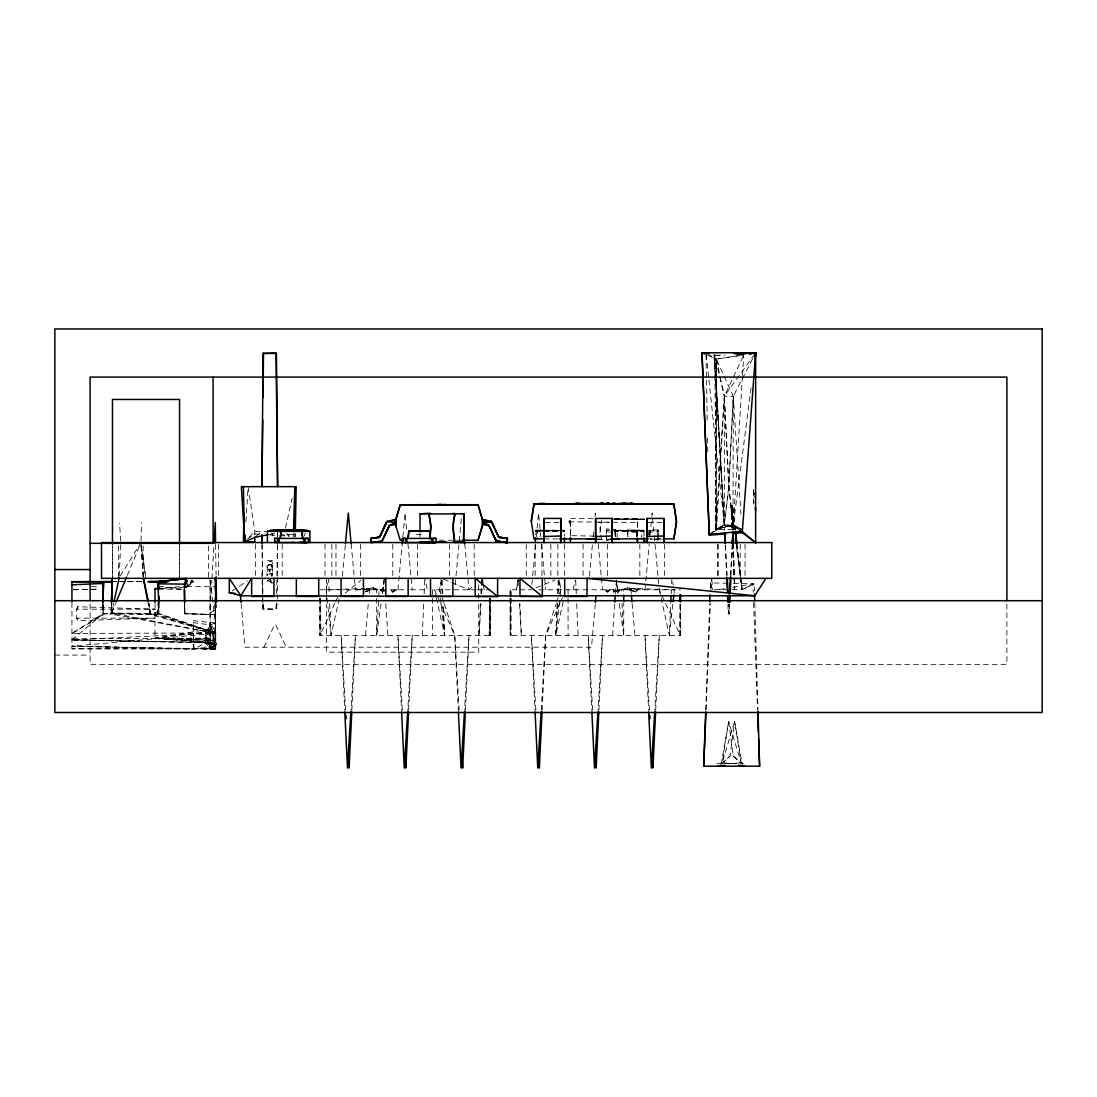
<?xml version="1.0" encoding="UTF-8"?>
<svg xmlns="http://www.w3.org/2000/svg" width="1097" height="1097" viewBox="0 0 1097 1097"><rect width="100%" height="100%" fill="white"/><g stroke="black" fill="none" stroke-linecap="round" stroke-linejoin="round"><path stroke-width="0.75" stroke-dasharray="5 3.75" d="M112.47 576.638L112.47 545.977L112.47 578.338M179.551 576.638L179.551 545.977L179.551 578.338M155.006 603.528L155.006 638.413L210.117 642.801L210.117 580.203L210.117 602.184M215.506 603.707L215.396 640.854L210.117 642.431L155.006 638.043L215.519 631.104L215.465 640.84L155.006 638.413L215.506 628.005L215.547 602.527M570.413 535.747L570.399 518.47L593.861 518.456M599.963 532.498L601.554 520.718L599.963 528.082L601.526 539.834M649.122 535.295L649.095 529.933L658.008 529.92L657.994 540.039M657.994 539.998L658.008 529.92L657.967 531.812L649.136 532.319L649.095 529.933L649.109 534.842M184.543 603.213L184.845 613.717L215.3 614.567L215.711 633.353L110.962 614.073L111.592 612.99L151.235 614.635L158.078 613.676L158.654 604.145M334.804 603.473L320.036 635.396L320.118 598.235M606.518 540.081L606.531 535.418M649.122 535.418L649.136 532.319M665.618 603.473L680.387 635.396L680.483 603.309M419.945 536.982L419.959 533.663M610.974 530.687L615.417 530.715L615.39 536.721L615.719 529.33L611.139 529.165M636.699 536.488L636.726 529.933L627.443 530.345L627.827 536.721L627.799 529.92L627.841 531.812L636.685 532.319L636.726 529.933L636.685 536.776M657.994 534.788L658.008 529.92M707.318 353.577L716.355 359.144L715.559 529.398L713.05 531.702M320.091 598.235L319.899 635.396L490.263 635.396L490.263 598.235L490.016 635.396L489.303 598.235M707.73 355.305L716.355 359.144L715.532 529.398L711.871 532.415M158.53 603.213L158.448 613.36L157.365 614.635L103.214 613.634L71.936 633.463L215.711 632.942L215.711 648.875L210.994 648.999L208.457 642.293L71.936 639.949L103.214 613.634L103.049 603.734M609.617 529.111L606.559 529.001L606.545 532.319L612.441 531.976M680.387 635.396L680.318 603.309L680.524 635.396L510.16 635.396L510.489 598.235M510.503 596.549L510.571 589.788L510.667 596.549M637.288 536.392L637.453 518.442L613.977 518.456M657.967 540.437L657.967 539.642L650.603 539.738M158.544 603.679L158.448 613.36L215.711 632.942L215.711 648.917L71.936 648.807L71.936 602.843M627.155 589.788L627.182 587.814L643.98 589.788M634.752 519.087L634.08 519.087M271.631 575.925L271.823 574.074L267.462 574.074L267.599 575.952L267.462 574.074M276.513 603.638L276.43 608.684L275.361 609.644L262.951 608.958L262.814 604.022M276.663 593.559L277.404 544.825M277.527 536.419L277.582 533.06M489.152 635.396L489.728 598.235M272.152 568.136L272.44 565.915A2.345 2.345 0 0 0 271.521 564.502L268.326 564.269A2.701 2.701 0 0 0 267.01 565.641L267.01 568.136L267.75 568.136C265.392 563.789 273.989 563.748 272.152 568.136L270.794 564.941M215.039 603.144L215.711 638.097L208.457 642.293L215.711 646.037L210.528 648.382L205.304 642.979L205.509 632.421L211.049 624.536L215.711 646.037L205.304 642.979L193.826 642.293L193.374 648.999L71.936 646.202L215.711 633.353L111.592 612.99L111.784 602.802M295.175 536.858L295.244 533.512M511.12 598.235L510.407 635.396L510.201 598.235M511.147 596.549L511.284 589.788M679.413 635.396L680.03 603.309M102.46 603.816L103.214 613.634L109.727 614.155L111.496 613.36L111.702 603.487M210.528 648.382L211.049 624.536L215.273 631.159L210.528 648.382L205.509 632.421L215.273 631.159M606.559 529.001L606.518 531.113L612.647 529.933M637.59 535.501L637.453 518.442M111.551 603.734L111.291 613.717L150.097 613.538L157.365 614.635L215.711 632.942L71.936 639.949L215.986 643.075L215.574 648.999L71.936 646.202L194.142 648.999L215.711 646.037L208.457 642.293L210.199 648.999M293.297 536.858L293.393 533.512M141.074 540.931L141.444 522.912M110.962 614.073L111.332 604.063M705.755 710.184L709.677 603.254M710.225 587.978L710.417 582.891L725.583 583.22M706.043 709.704L710.403 603.569M710.966 589.884L711.391 579.6M119.244 576.048L120.711 542.425L119.587 523.2M422.29 635.396L423.703 603.665M424.141 593.642L424.731 580.286M480.486 603.665L479.087 635.396L480.966 603.665M480.939 593.642L481.226 586.964M481.309 585.291L481.528 580.286M557.18 603.665L555.768 635.396L564.036 597.934M557.619 593.642L558.208 580.286M661.08 597.934L669.348 635.396L670.761 603.665M671.199 593.642L671.35 590.309M671.638 583.618L671.871 578.613L673.297 585.003M729.766 604.022L729.313 614.114L728.751 604.022L728.312 614.114L727.873 604.022M731.041 575.418L732.385 545.127M733.057 529.974L742.381 377.162M271.549 576.09L271.823 574.074M351.863 710.239L355.442 635.396L350.958 710.239M408.646 710.239L412.239 635.396L407.755 710.239M465.443 710.239L469.022 635.396L464.538 710.239M542.124 710.239L545.716 635.396L556.124 603.953M598.907 710.239L602.5 635.396L598.016 710.239M655.704 710.239L659.283 635.396L654.799 710.239M752.569 358.746L733.29 396.223L728.957 486.849L724.349 524.928L724.568 529.974M740.914 355.154L716.355 359.144L733.29 396.223L728.682 486.849L724.349 524.928L713.407 532.36M157.365 614.635L157.982 602.747M381.057 603.665L376.682 635.396L378.671 598.235M378.753 596.549L379.109 589.788L373.241 587.814L366.521 588.609M730.479 575.418L732.165 545.127M733.002 529.974L733.29 396.223L724.349 396.223L714.504 354.77L724.349 524.928L710.787 533.567M210.117 609.534L211.831 580.505M211.94 578.791L213.846 546.347M215.711 648.875L215.711 638.097L71.936 638.811M481.556 593.642L481.94 586.964M482.049 585.291L482.337 580.286M557.646 603.665L555.768 635.396L559.868 598.235M558.236 593.642L559.031 580.286M741.956 529.398L733.29 524.928L716.519 529.398L724.349 396.223L720.866 380.097M245.947 521.802L247.991 488.33M541.219 710.239L545.716 635.396L559.799 603.473M742.491 375.462L743.739 355.085L716.355 359.144L716.519 529.398L724.349 524.928L733.29 524.928L741.86 529.398L724.349 524.928L715.559 529.398L724.349 396.223L743.739 355.085M193.374 648.999L193.73 642.293L194.142 648.999L205.304 642.979L211.049 624.536M210.309 624.536L215.711 648.711L204.028 648.999L204.947 648.999L205.4 642.362L210.309 624.536L215.999 644.309L215.711 648.711L71.936 648.807M612.565 635.396L614.663 603.665M615.335 593.642L616.007 583.618M561.033 530.441L535.459 530.18L535.363 531.373L564.448 531.373L564.365 530.18L559.319 530.482M614.964 530.18L614.882 531.373L643.966 531.373L643.884 530.18L614.882 530.482L643.884 530.18M365.507 635.396L368.304 603.46M369.182 593.381L369.62 588.335L379.109 589.788M595.273 604.077L591.516 647.216L244.919 647.216L241.175 604.077M342.401 576.144L345.432 543.728M397.923 589.788L402.215 543.728M402.86 536.913L405.081 513.026L406.672 530.084M455.186 584.674L461.864 513.026M531.88 584.674L535.693 543.728M536.323 536.913L538.558 513.026L540.78 536.913M589.459 576.144L592.49 543.728M593.12 536.913L593.751 530.084M595.027 516.44L595.342 513.026L595.657 516.44M644.981 589.788L649.273 543.728M650.068 535.199L651.659 518.141M651.824 516.44L652.139 513.026L652.454 516.44M560.06 596.549L560.8 589.788L559.127 578.613M669.348 635.396L672.886 603.309M674.011 593.175L674.381 589.788L630.802 588.335L621.313 589.788L621.492 593.175M384.087 578.613L382.839 589.788L384.512 578.613M738.404 529.398L733.29 524.928L751.486 384.828M615.39 531.812L615.719 529.33M722.265 763.279L730.026 756.039L734.633 721.483L742.148 764.321M382.442 593.642L384.046 581.958M272.399 567.547L272.509 566.751M277.13 603.885L276.43 608.684L262.951 608.958L262.128 544.866M441.296 578.613L439.623 589.788L440.363 596.549M510.16 596.549L510.16 589.788L516.303 589.788L517.99 578.613M717.15 763.704L722.196 762.772L728.669 721.483L741.119 762.772L746.152 763.704M721.154 764.321L728.669 721.483L733.276 756.039L741.037 763.279M615.335 589.788L618.228 592.023L620.504 589.788L613.538 592.023L613.977 589.788M215.711 632.942L150.097 613.538L111.592 612.99L113.663 603.377M326.975 598.235L331.075 635.396L339.343 597.934M285.508 528.068L292.213 498.244M326.783 596.549L326.042 589.788L328.565 578.613L329.223 593.642M516.303 589.788L518.826 578.613M573.1 589.788L575.253 580.203M214.601 648.999L215.986 643.075L208.457 642.293L210.322 648.999M206.058 648.67L215.711 648.711L204.947 648.999L206.058 648.67L210.693 629.225M276.855 603.679L275.361 609.644L262.951 608.958M628.992 589.788L635.876 592.023L636.438 589.788M535.459 530.18L561.033 531.277M272.193 576.172L272.44 573.32L266.845 573.32L266.941 575.706M728.723 763.745L722.196 762.772L734.633 721.483L741.119 762.772L734.579 763.745M271.809 575.281L272.44 573.32M215.506 628.005L215.465 640.84L214.943 603.679M556.632 602.376L560.8 589.788L558.291 578.613M618.681 589.788L613.538 592.023L614.361 589.788M158.626 612.606L159.051 602.541M622.397 519.087L623.206 519.087M304.308 535.857L305.419 533.06M111.592 612.99L115.514 603.597M127.293 575.418L141.019 542.549L120.039 576.323M570.426 524.791L568.973 521.829L570.399 518.47L570.399 536.954M159.051 602.733L159.216 611.043L158.078 613.676L215.711 633.353L151.235 614.635L149.85 612.647L147.958 602.637M560.471 601.951L562.473 597.399M629.692 589.788L635.876 592.023L636.904 589.788M335.504 601.951L337.615 597.399M77.901 606.723L76.735 609.205L76.735 618.146L77.86 620.614L155.006 618.146L76.735 618.146L77.873 620.6M263.924 647.216L274.497 624.851L275.717 624.851L286.29 647.216M613.168 589.788L613.538 592.023L614.964 589.788M618.228 592.023L619.709 589.788M631.118 589.788L635.876 592.023L637.439 589.788M394.276 589.788L392.685 592.023L390.642 589.788M609.356 589.788L607.752 592.023L603.542 589.788M754.667 354.112L724.349 396.223L724.349 524.928L715.957 529.398L733.29 524.928L742.038 531.318M635.876 592.023L637.7 589.788M617.954 519.087L619.394 519.087M186.421 587.361L188.423 585.058M394.687 589.788L392.685 592.023L391.067 589.788M210.569 648.999L215.999 644.309L208.457 642.293L210.569 648.999L215.986 643.075M609.781 589.788L607.752 592.023L604.406 589.788M249.211 537.215L254.792 531.373L266.64 531.373M186.86 587.224L193.346 582L190.892 580.176M613.538 592.023L616.116 589.788M720.606 764.17L730.026 756.039M255.985 536.378L261.95 531.373M208.457 642.293L215.245 645.859L211.502 648.999L215.711 646.037M443.791 602.376L439.623 589.788L442.132 578.613L469.022 589.788L472.684 586.744M345.02 593.258L360.803 580.478M381.742 589.788L386.884 592.023L379.919 589.788L382.195 592.023L384.128 590.543M267.874 565.476L269.711 564.722M210.994 648.999L215.245 645.886M189.658 584.153L193.346 581.479L189.959 581.479M247.195 539.258L254.792 534.006L259.783 534.321M396.017 589.788L392.685 592.023L392.644 589.788L392.685 592.023L396.881 589.788M232.07 590.83L247.442 581.012M210.117 613.004L216.603 609.041L216.52 603.94M71.936 633.463L104.599 614.101M268.244 565.133L269.272 564.749M732.316 589.596L742.025 589.596L754.229 583.851L754.434 590.666M184.803 587.608L187.532 586.168L192.482 580.574L187.752 586.168L161.506 588.088M371.43 589.788L364.547 592.023L369.305 589.788M736.827 543.673L742.025 589.596L736.252 544.578L742.025 589.596L754.229 583.851L732.33 583.371M109.727 614.155L111.496 613.36M159.216 611.043L151.235 614.635L148.753 603.117M536.145 587.814L555.123 579.929M271.041 578.75L266.845 581.095L272.44 583.275M364.547 592.023L370.731 589.788M215.396 622.986L193.346 620.737L193.346 641.526L193.346 622.671L210.117 624.865L215.382 622.986L210.309 580.217M615.307 519.087L614.526 519.087L616.843 519.306L614.663 519.306L616.089 519.087M621.313 589.788L627.182 587.814L638.221 589.788M638.797 519.087L636.781 519.087M618.653 519.306L619.352 519.087M267.929 580.601L272.44 582.452M733.29 524.928L728.682 486.849L724.349 396.223L728.957 486.849L733.29 524.928L715.559 529.398L732.206 529.398M269.78 534.376L274.771 533.375M362.202 589.788L373.241 587.814L373.268 589.788M719.358 589.596L726.063 588.445M732.769 587.293L752.899 583.851L753.2 592.366M356.443 589.788L364.848 588.801M632.146 519.087L634.258 519.087M727.818 763.8L741.119 762.772M714.284 355.73L722.553 355.14M193.346 639.373L210.117 638.372L155.006 638.413L215.547 639.702L215.396 640.854L215.423 603.871M648.875 530.825L658.378 530.345M73.554 589.857L99.539 588.993M326.042 589.788L364.588 588.499M366.275 588.445L376.682 589.788L376.682 596.549M161.629 588.362L183.158 587.663M561.033 530.591L535.363 531.373L537.612 530.262L537.612 539.847M557.537 530.249L535.363 530.482L557.605 530.482M268.765 564.804L270.315 564.79M661.889 538.929L649.904 539.025L661.889 538.956M609.493 539.765L606.559 540.423M716.519 529.398L714.682 355.195L724.939 355.154M125.524 581.643L113.663 581.671L141.115 581.698M127.225 581.643L140.786 581.602M112.977 581.616L116.392 581.616M128.363 581.588L142.048 581.575M614.183 519.087L644.666 519.087M540.89 530.262L535.363 530.262L535.363 534.568M542.521 530.262L557.29 530.262M288.374 534.458L294.599 534.458M416.161 534.458L422.4 534.458M557.907 538.901L545.703 538.997M597.179 539.066L601.334 539.285M597.55 539.285L610.604 539.285M439.157 540.231L462.824 540.245M73.554 589.391L99.539 589.391M710.417 582.891L712.652 589.596L726.159 589.596M320.146 589.788L409.14 589.788M410.703 589.788L427.323 589.788L424.813 578.613M476.304 589.788L432.355 589.788L432.355 596.549M477.414 589.788L489.152 589.788M519.663 589.788L531.401 589.788M539.121 589.788L680.524 589.788M54.85 655.074L90.105 655.074M648.231 522.433L662.602 522.474M545.236 522.433L561.198 522.474M598.331 522.446L609.507 522.46M606.531 533.718L606.518 530.674L609.479 530.687M594.437 536.145L570.413 535.651M193.73 642.293L205.4 642.362L215.999 644.309M568.973 521.829L637.906 522.433M189.987 581.972L193.346 582M158.695 589.158L182.801 589.377M186.819 586.347L215.519 586.826M184.666 604.104L184.845 613.717L215.3 614.567L184.845 613.717L184.625 603.94M71.936 639.949L193.826 642.293M215.56 640.552L155.006 638.043L210.117 642.431M627.443 530.345L636.932 530.825M269.78 534.938L278.103 535.459M279.762 535.569L284.754 535.885L284.754 532.881M722.196 762.772L735.497 763.8M91.435 586.347L99.566 587.265M598.578 539.066L600.278 539.285M158.695 586.113L182.801 589.459M618.447 519.087L619.819 519.306L619.092 519.087M740.352 529.001L724.349 524.928L708.936 380.056M616.349 519.087L617.2 519.087M643.569 519.087L644.378 519.306M636.054 519.087L636.863 519.306M637.508 519.087L637.796 519.087M564.448 531.373L562.212 530.262L564.448 530.262L564.448 536.172M186.051 614.087L184.639 613.36L184.57 603.611M281.902 534.074L284.754 535.885M733.276 756.039L742.71 764.17M271.178 565.161L271.837 566.175M286.989 533.718L289.224 536.049M605.736 589.788L607.752 592.023L607.779 589.788L607.752 592.023L606.161 589.788M184.776 613.634L184.694 603.981M286.852 534.006L288.95 536.625M380.714 589.788L382.195 592.023M652.605 518.141L659.283 589.788L664.919 601.951M439.952 601.951L434.59 589.788L436.03 596.302M440.624 603.473L454.72 635.396L459.204 710.239M271.878 533.06L272.988 535.857M444.312 603.953L454.72 635.396L458.299 710.239M753.406 500.04L754.311 502.837M271.617 565.531L271.891 566.696M481.597 578.613L482.323 581.808M659.283 589.788L660.723 596.302M436.387 597.934L444.655 635.396L443.243 603.665M716.355 359.144L720.523 378.492M753.406 490.908L754.05 494.144M754.256 494.226L753.406 489.605L754.27 497.709M616.157 580.203L617.597 589.788L616.514 580.203M482.433 578.613L483.16 583.398M483.393 585.003L484.12 589.788M248.087 486.657L254.792 531.373L254.792 537.379M141.252 545.689L146.066 578.476M616.61 583.618L617.981 593.642M619.366 603.665L623.74 635.396L623.74 603.309M140.773 542.398L145.599 578.215M734.181 529.577L730.904 504.565L732.014 530.07M734.332 529.577L731.123 504.565L732.165 530.07M148.808 603.446L150.097 613.538L148.945 603.528M735.182 530.07L732.248 504.565L732.961 530.07M736.745 543.673L742.025 589.596M735.292 530.07L732.398 504.565L733.057 530.07M440.555 598.235L444.655 635.396L442.777 603.665M706.207 354.496L708.758 378.355M598.208 543.728L601.225 576.144M601.389 577.845L602.5 589.788M541.411 543.728L545.716 589.788M464.73 543.728L469.022 589.788M407.947 543.728L412.239 589.788M351.15 543.728L355.442 589.788M631.241 593.381L630.802 588.335L623.74 589.788L623.74 593.175M632.133 603.46L634.916 635.396M711.816 579.531L712.652 589.596M141.019 545.675L143.433 578.448M141.252 545.963L143.309 576.734M385.76 603.665L387.858 635.396M733.29 396.223L740.955 514.027M272.44 565.915L272.509 567.094M713.886 355.085L715.354 378.863M715.463 380.563L724.349 524.928L715.984 380.289M649.465 710.239L644.981 635.396L648.574 710.239M592.682 710.239L588.184 635.396L591.777 710.239M535.885 710.239L531.401 635.396L534.993 710.239M518.086 580.286L518.374 585.291M519.471 603.665L521.336 635.396L519.937 603.665M441.405 580.286L442.187 593.642M402.407 710.239L397.923 635.396L401.516 710.239M345.624 710.239L341.14 635.396L344.719 710.239M714.504 354.77L715.875 378.588M714.682 355.195L716.039 378.959M716.135 380.659L724.623 529.974M725.474 545.127L727.16 575.418M622.026 603.309L623.74 635.396M725.24 545.127L726.598 575.418M575.692 580.286L576.282 593.642M576.72 603.665L578.133 635.396M442.214 580.286L442.804 593.642M329.662 603.665L331.075 635.396M732.618 543.673L734.606 589.596L733.413 543.673M732.727 543.673L734.606 589.596L733.331 543.673M261.95 544.619L262.786 593.299M263.211 603.556L263.431 608.684M753.584 602.596L757.533 709.965M754.791 602.596L757.945 709.965M261.95 572.771L262.773 602.376M320.31 598.235L321.01 635.396M706.057 354.496L706.495 378.355M706.523 380.056L707.25 420.96M707.565 438.005L707.839 453.349M606.518 530.674L606.545 532.319M510.695 598.235L511.284 635.396M215.602 544.51L216.082 575.075M103.008 603.912L103.159 613.607L103.036 603.556M489.934 598.235L490.263 635.396M510.16 589.788L510.201 596.549M627.799 529.92L627.827 536.406M210.117 624.865L210.117 622.904L210.117 642.801M636.685 532.319L636.699 535.418M319.926 598.235L320.036 635.396M615.417 530.715L615.417 535.391M1006.895 604.049L1006.895 664.343L90.105 664.343L90.105 604.049M753.406 490.263L753.406 506.444M745.055 544.263L745.055 578.338M740.214 544.263L740.214 578.338M718.247 544.263L718.247 578.338M717.411 544.263L717.411 578.338M664.439 544.263L664.439 578.338M643.966 536.172L643.966 530.262L614.882 530.262L614.882 536.172M641.731 539.847L641.731 530.262L643.966 531.373L614.882 530.482L643.966 530.482L614.882 531.373L617.117 530.262L617.117 539.847M639.839 544.263L639.839 578.338M607.642 544.263L607.642 578.338M583.042 544.263L583.042 578.338M568.068 589.788L568.068 596.549M568.068 598.235L568.068 635.396M564.681 544.263L564.681 578.338M557.852 544.263L557.852 578.338M550.845 544.263L550.845 578.338M541.959 544.263L541.959 578.338M535.144 544.263L535.144 578.338M526.245 544.263L526.245 578.338M510.16 598.235L510.16 635.396M478.717 584.728L478.717 599.113M478.717 604.022L478.717 652.167L326.467 652.167L326.467 604.022M474.178 544.263L474.178 578.338M449.578 544.263L449.578 578.338M432.355 598.235L432.355 635.396M417.381 544.263L417.381 578.338M392.781 544.263L392.781 578.338M376.682 598.235L376.682 635.396M360.584 544.263L360.584 578.338M335.984 544.263L335.984 578.338M331.815 544.263L331.815 578.338M326.467 578.338L326.467 600.703M325 544.263L325 578.338M294.819 533.512L294.819 536.858M282.176 544.263L282.176 578.338M277.596 531.373L277.596 536.447M277.596 544.907L277.596 575.335M277.596 577.022L277.596 599.003M270.877 579.573L270.877 581.89M270.26 579.764L270.26 581.629M269.917 569.974L269.917 571.948L269.3 569.974M255.368 544.263L255.368 578.338M218.618 544.263L218.618 578.338M210.117 603.377L210.117 640.977M208.553 545.977L208.553 578.338M143.145 545.977L143.145 578.338M118.558 545.977L118.558 578.338M77.914 606.723L76.735 609.205L155.006 609.205L77.914 606.723M644.076 519.224L613.689 519.238L644.104 519.251M272.44 560.636L266.845 560.636L266.845 561.39L271.823 561.39L272.44 563.501L272.44 560.636M272.44 569.233L266.845 569.233L266.845 572.086L267.462 569.974L271.823 569.974L272.44 572.223L272.44 569.233M606.559 539.793L606.531 535.226L606.559 539.793"/><path stroke-width="1.5" d="M112.47 544.277L112.47 399.459L179.551 399.459L179.551 544.277M215.437 602.198L215.437 598.839M215.451 590.447L215.451 578.681L214.587 578.338L215.519 579.71L215.547 602.527M560.759 518.428L560.718 542.562L560.759 518.428L544.085 518.442L544.139 542.562L544.085 518.442M570.413 537.311L570.399 542M612.263 518.428L612.222 542.562L612.263 518.428L595.589 518.442L595.63 542.562L595.589 518.442M663.767 518.428L663.712 542.562L663.767 518.428L647.093 518.442L647.134 542.562L647.093 518.442M158.654 602.445L157.995 581.698L147.862 581.698M680.497 601.622L680.51 594.862M419.959 532.018L420.028 513.78L430.051 513.478M263.115 353.44L276.046 353.001L277.596 486.657L276.43 353.44L263.115 353.44L261.95 486.657L262.731 419.822M262.992 397.553L263.513 353.001M111.825 601.101L112.237 579.038L111.387 602.39M295.312 530.166L296.163 486.657L241.381 486.657L244.727 541.891L245.138 535.185M680.058 601.622L680.181 594.862M111.729 601.842L112.196 578.818L111.592 602.075M244.083 513.437L243.397 541.891L254.792 541.891L254.792 537.16M637.522 538.764L637.398 542.562L637.316 537.928M389.257 525.641L382.085 541.164L371.129 542.562L370.964 538.243L379.315 537.448L386.953 521.486L395.523 522.57L389.613 525.271L382.003 541.205L389.257 525.641L395.469 524.489L394.906 519.621L386.98 521.459L380.563 535.171M499.012 537.434L491.333 521.459L482.79 522.611L488.714 525.244L496.228 541.15L507.198 542.562L507.363 538.243L498.984 537.434L491.36 521.486L483.407 519.621L482.845 524.489L489.056 525.641L496.351 541.26L507.198 542.549L507.363 538.243L498.998 537.448M293.502 530.166L294.819 486.657L294.819 530.166M496.228 541.15L507.184 542.562L507.349 538.243L507.184 542.562L496.31 541.205M758 711.665L759.604 766.2L703.712 766.2L705.7 711.884M709.732 601.554L709.978 594.766M439.774 542.11L441.241 542.11L437.264 542.11L439.28 542.11M703.712 766.2L705.892 713.132M670.829 601.992L671.131 595.314M729.834 602.335L730.136 595.602M730.287 592.243L730.959 577.091M732.467 543.44L732.988 531.661L732.261 543.44M351.78 711.939L349.079 768.065L348.27 754.462M408.564 711.939L405.876 768.065L405.054 754.462M465.361 711.939L462.66 768.065L461.851 754.462M542.041 711.939L539.354 768.065L538.531 754.462M598.825 711.939L596.137 768.065L595.328 754.462M655.622 711.939L652.934 768.065L652.112 754.462M728.97 602.335L730.383 577.091M214.052 542.933L215.259 522.446L215.574 542.823M350.862 711.939L347.488 768.065L344.801 711.939M407.645 711.939L404.286 768.065L401.598 711.939M464.442 711.939L461.069 768.065L458.381 711.939M541.123 711.939L537.763 768.065L535.075 711.939M597.92 711.939L594.547 768.065L591.859 711.939M654.703 711.939L651.344 768.065L648.656 711.939M614.786 601.992L615.225 595.314M184.803 587.608L185.516 578.338L187.134 584.605M595.41 602.418L595.986 595.781M111.963 581.671L103.488 581.698L102.981 602.308M345.432 543.728L348.284 513.026L351.15 543.728M402.215 543.728L402.695 538.613M103.008 601.869L103.488 581.698L103.022 602.075M281.038 531.154L280.311 538.613L281.051 531.154L301.936 531.154L302.703 538.613L301.936 531.154M673.078 601.622L673.819 594.862M755.202 356.127L755.641 352.754L701.984 352.754L709.306 535.144L725.761 533.951M531.359 521.911L534.047 503.784L673.791 503.784L676.534 521.294L673.86 538.874L663.63 538.874M673.86 538.874L676.479 521.98L673.791 503.784L534.047 503.784L531.195 520.581L533.978 538.86L544.208 538.846M463.949 513.794L463.565 542.48L463.949 513.78L455.241 513.766C451.58 522.775 454.336 535.007 454.309 542.562M708.923 353.591L701.984 352.754L709.306 535.144L712.035 533.293M462.605 541.973L455.2 542.412L463.716 542.48M114.006 601.773L119.175 577.735M429.009 541.287L429.009 542.083L430.668 542.11M462.838 540.245L478.031 540.245L482.57 524.764L482.433 519.539L478.018 504.702L400.295 504.73L395.825 519.059L395.688 525.463L400.268 540.218L403.655 540.218M478.031 540.245L482.461 526.025L482.543 520.225L478.018 504.702M272.988 530.482L304.198 530.18L304.308 531.373L272.988 530.482L296.094 530.4M102.336 584.578L103.488 581.698M116.172 602.034L126.635 576.981M380.632 535.158L386.98 521.459L379.329 537.434L370.964 538.243L371.129 542.562L382.085 541.164M440.692 504.606L439.006 504.606L440.336 504.606M240.887 595.781L229.273 578.338L229.273 592.613L240.887 595.781L251.624 578.338L251.624 596.453L273.989 596.453L273.989 578.338M542.316 595.781L754.75 595.781L765.925 578.338M614.032 503.454L615.376 503.454M379.329 537.434L379.919 536.68L371.019 538.613M184.557 601.992L184.406 584.125L187.354 580.656M600.882 503.454L602.925 503.454M606.902 503.454L608.945 503.454M445.313 504.606L444.093 504.606M438.347 504.606L440.048 504.606M629.747 503.454L631.913 503.454M436.318 504.606L438.018 504.606M445.492 504.606L444.518 504.606M390.258 521.363L394.906 519.621L395.469 524.489M612.51 503.454L615.924 503.454M436.716 504.606L436.071 504.826L437.593 504.606M267.394 542.562L267.394 531.373L270.753 530.262L306.543 530.262L309.903 531.373L309.903 542.562M420.028 513.794L430.792 513.478M440.569 504.606L442.489 504.606M631.474 503.688L632.462 503.454M437.566 504.826L438.485 504.606M268.107 534.719L254.792 537.379L244.48 541.891L243.397 486.657M749.69 353.92L755.641 352.754L755.641 542.823L739.68 530.523M420.11 542.357L421.275 542.357M627.457 503.454L626.305 503.454M578.311 503.688L579.764 503.454L574.979 503.454M622.822 503.454L624.166 503.454M749.1 353.824L755.641 352.754L742.23 532.758L732.357 533.471M440.775 504.606L443.023 504.606M576.748 503.688L578.215 503.454M718.247 766.2L724.774 765.212M491.36 521.486L482.79 522.707L491.36 521.486L498.395 536.68L507.294 538.613M600.662 503.454L602.568 503.454M606.682 503.454L608.588 503.454M613.676 503.454L611.893 503.688L613.292 503.688L612.592 503.454M158.695 589.158L157.982 581.698L186.737 578.53M158.695 586.113L157.995 581.698L186.024 578.695M709.43 534.431L742.038 531.318L755.641 542.823M622.945 503.688L625.345 503.454L621.711 503.454L633.572 503.454M576.186 503.688L579.298 503.454M155.006 588.801L160.025 588.39M600.854 503.688L603.624 503.454M606.874 503.688L609.658 503.454M740.749 353.824L755.641 352.754L755.257 357.855L755.641 352.754L734.25 353.796M738.583 353.769L755.641 352.754L737.28 353.783M274.661 538.408L308.326 538.408L308.326 542.562L274.661 542.562L274.661 538.408L277.884 538.408L277.884 542.562M402.448 538.408L436.112 538.408L436.112 542.562L402.448 542.562L402.448 538.408L405.671 538.408L405.671 542.562M71.936 584.824L102.789 583.439M292.323 542.357L293.022 542.357M544.235 536.529L560.718 536.008M595.726 536.529L612.222 536.008M647.23 536.529L663.712 536.008M159.97 588.417L155.006 588.568L155.006 602.376M455.255 542.11L464.031 541.973M158.695 582.905L157.982 581.698L168.088 581.629M428.776 542.11L419.918 541.987L430.051 542.562M420.22 542.439L429.654 542.562M149.261 581.588L166.223 581.547M71.936 601.883L71.936 581.698L112.977 581.616M148.89 581.561L165.99 581.52M539.23 503.454L544.825 503.454M580.711 503.454L588.17 503.454M588.938 503.454L594.478 503.454M595.342 503.454L598.304 503.454M599.634 503.454L604.516 503.454M605.654 503.454L610.535 503.454M617.899 503.454L620.861 503.454M478.073 504.771L400.254 504.757L395.77 520.225L395.852 526.025M453.184 513.478L455.241 513.766L453.925 513.478M267.394 531.373L309.903 531.373M308.326 538.408L305.089 538.408L305.089 542.562M436.112 538.408L432.89 538.408L432.89 542.562M559.607 538.901L595.397 538.846M610.768 538.888L648.272 538.833M587.375 539.285L594.451 539.285M595.027 539.285L596.507 539.285M611.276 539.285L614.416 539.285M615.088 539.285L619.106 539.285M275.224 541.438L278.583 541.438M644.104 541.287L647.463 541.301M441.68 542.11L442.886 542.11M446.314 542.11L443.325 542.11L444.683 542.11M453.171 542.11L454.953 542.083L454.885 540.999A50.037 50.037 0 0 1 454.885 515.055L454.885 513.931L429.092 513.931L429.092 515.055A50.037 50.037 0 0 1 429.654 538.654L430.792 525.916L428.735 513.78M90.105 543.33L213.092 543.33L213.092 377.094M54.85 569.549L90.105 569.549M71.936 581.698L112.429 581.698M497.599 595.781L542.316 596.453L542.316 578.338M54.85 600.703L1042.15 600.703M157.982 581.698L166.401 581.767M158.695 583.823L184.406 584.125M428.708 542.11L419.932 541.945L420.425 542.453M427.597 542.357L435.386 542.562L431.752 542.357L431.752 538.613M299.796 542.357L306.036 542.521M306.378 542.494L303.951 542.357L303.951 538.613M754.75 595.781L587.046 578.338L587.046 596.453L564.681 596.453L564.681 578.338M575.555 503.454L577.324 503.688L576.487 503.454M496.255 541.027L507.184 542.562M229.273 592.613L235.663 593.518M738.528 765.212L745.069 766.2M630.953 503.454L631.886 503.454M607.793 503.454L609.068 503.688M601.773 503.454L603.048 503.688M439.952 541.891L440.953 542.11M446.26 504.606L447.028 504.826L446.342 504.606M615.348 503.688L615.115 503.688M483.407 519.621L492.69 523.104M701.984 352.754L704.864 354.029M544.016 503.454L545.182 504.579M489.056 525.641L482.79 522.611L488.741 525.271L496.351 541.26M148.397 601.471L143.433 578.448L147.656 601.019M735.484 539.573L735.922 542.919M735.607 539.573L736.046 542.919M735.566 533.471L736.745 543.673M735.484 531.771L736.827 543.673M755.298 507.431L755.641 510.667M430.49 538.613L429.736 531.167L408.824 531.154L408.07 538.613L408.824 531.154L429.722 531.154L430.449 538.613M464.25 538.613L464.73 543.728M631.392 595.054L631.982 601.787M241.025 602.418L240.449 595.781L497.599 596.453L497.599 578.338M215.451 578.681L215.519 579.71M649.767 715.34L649.973 718.741M345.925 715.34L346.131 718.741M724.815 533.348L725.378 543.44M727.338 578.777L728.093 592.243M724.719 533.348L725.172 543.44M726.667 577.091L727.338 592.243M727.489 595.602L727.791 602.335M732.467 540.273L732.618 543.673M757.588 711.665L758.342 732.11M758.589 738.925L759.604 766.2M754.53 594.067L754.736 600.895M733.111 531.771L733.413 543.673M158.9 596.082L159.01 601.074M184.406 589.679L184.639 602.5M216.109 576.775L216.493 602.253M261.991 534.746L262.101 543.18M680.305 594.862L680.346 601.622M1006.895 600.703L1006.895 377.094L90.105 377.094L90.105 600.703M643.966 537.763L643.966 542.562M623.74 594.862L623.74 601.622M564.448 537.763L564.448 542.562M535.363 537.763L535.363 542.562M452.883 578.338L452.883 596.453L430.518 596.453L430.518 578.338M408.153 578.338L408.153 596.453L385.801 596.453L385.801 578.338M406.809 538.613L406.809 542.357M363.436 578.338L363.436 596.453L341.071 596.453L341.071 578.338M318.706 578.338L318.706 596.453L296.355 596.453L296.355 578.338M306.543 530.262L306.543 531.373M279.022 538.613L279.022 542.357M270.753 530.262L270.753 531.373M261.95 536.337L261.95 542.96M1042.15 328.935L54.85 328.935L54.85 712.502L1042.15 712.502L1042.15 328.935M771.753 542.562L101.5 542.562L101.5 578.338L771.753 578.338L771.753 542.562M497.599 596.453L475.234 596.453L475.234 578.338L497.599 596.453M542.316 596.453L519.964 596.453L519.964 578.338L542.316 596.453"/></g></svg>
